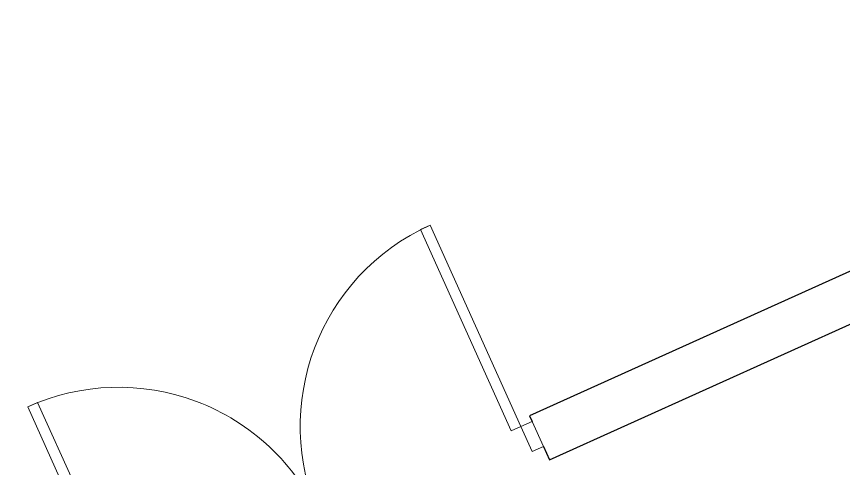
# Model space of a CAD drawing. Header units: metres. Extents: x -217 to -108, y -304 to -188.
# Drawn here: x -159.363 to -155.938, y -229.799 to -227.928 of the extents above; entities that cross this region are included whole.
import ezdxf

# ---------------------------------------------------------------- set-up
doc = ezdxf.new("R2010")
doc.units = ezdxf.units.M
for name, color, linetype, lineweight in [('A-DOOR', 31, 'Continuous', 9), ('A-DOOR-FRAM', 31, 'Continuous', 18), ('A-WALL', 113, 'Continuous', 9)]:
    doc.layers.add(name, color=color, linetype=linetype, lineweight=lineweight)

# ---------------------------------------------------------------- blocks, each defined once
blk = doc.blocks.new('Double_Aluminum_Door_with_Transom_6328 - 6_-0_ x 8_-0_ x 10_-0_-446608-Nivel 3')
at = {"layer": 'A-DOOR', "lineweight": 18}
for p, q in [((-0.9144, 0.989), (-0.86995, 0.989)), ((-0.9144, 0.0746), (-0.9144, 0.989)), ((-0.86995, 0.989), (-0.86995, 0.0746)), ((0.86995, 0.989), (0.86995, 0.0746)), ((0.9144, 0.989), (0.86995, 0.989)), ((0.9144, 0.0746), (0.9144, 0.989)), ((-0.86995, 0.0746), (-0.9144, 0.0746)), ((0.86995, 0.0746), (0.9144, 0.0746))]:
    blk.add_line(p, q, dxfattribs=at)
at = {"layer": 'A-DOOR'}
for centre, start, end in [((-0.9144, 0.0746), 360, 90), ((0.9144, 0.0746), 90, 180)]:
    blk.add_arc(centre, 0.9144, start, end, dxfattribs=at)
at = {"layer": 'A-DOOR-FRAM'}
for p, q in [((-0.9144, 0.0746), (-0.9652, 0.0746)), ((-0.9652, 0.0746), (-0.9652, -0.0397)), ((-0.9144, -0.0397), (-0.9144, 0.0746)), ((0.9652, 0.0746), (0.9144, 0.0746)), ((0.9144, 0.0746), (0.9144, -0.0397)), ((0.9652, -0.0397), (0.9652, 0.0746)), ((-0.9652, -0.0397), (-0.9144, -0.0397)), ((0.9144, -0.0397), (0.9652, -0.0397))]:
    blk.add_line(p, q, dxfattribs=at)

msp = doc.modelspace()

# ---------------------------------------------------------------- linework, layer by layer
at = {"layer": 'A-WALL', "lineweight": 25}
for p, q in [((-153.5738, -227.9275), (-157.2381, -229.5809)), ((-157.1559, -229.7632), (-153.4849, -228.1068)), ((-157.2381, -229.5809), (-157.2277, -229.604)), ((-157.1807, -229.7082), (-157.1559, -229.7632))]:
    msp.add_line(p, q, dxfattribs=at)

# ---------------------------------------------------------------- block references
at = {"layer": 'A-DOOR', "rotation": 24.28512590140617}
msp.add_blockref('Double_Aluminum_Door_with_Transom_6328 - 6_-0_ x 8_-0_ x 10_-0_-446608-Nivel 3', (-158.0768, -230.069), dxfattribs=at)

doc.saveas('drawing.dxf')
